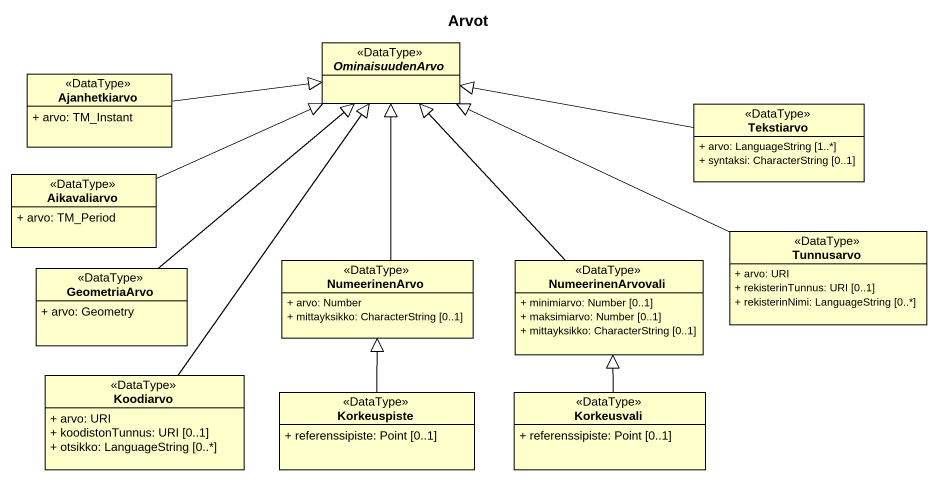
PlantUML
@startuml
title Arvot
hide circle
hide empty members
skinparam classAttributeIconSize 0
abstract class OminaisuudenArvo <<DataType>>
class Ajanhetkiarvo <<DataType>> {
  + arvo: TM_Instant
}
class Tekstiarvo <<DataType>> {
  + arvo: LanguageString [1..*]
  + syntaksi: CharacterString [0..1]
}
class Aikavaliarvo <<DataType>> {
  + arvo: TM_Period
}
class NumeerinenArvo <<DataType>> {
  + arvo: Number
  + mittayksikko: CharacterString [0..1]
}
class NumeerinenArvovali <<DataType>> {
  + minimiarvo: Number [0..1]
  + maksimiarvo: Number [0..1]
  + mittayksikko: CharacterString [0..1]
}
class Tunnusarvo <<DataType>> {
  + arvo: URI
  + rekisterinTunnus: URI [0..1]
  + rekisterinNimi: LanguageString [0..*]
}
class GeometriaArvo <<DataType>> {
  + arvo: Geometry
}
class Koodiarvo <<DataType>> {
  + arvo: URI
  + koodistonTunnus: URI [0..1]
  + otsikko: LanguageString [0..*]
}
class Korkeuspiste <<DataType>> {
  + referenssipiste: Point [0..1]
}
class Korkeusvali <<DataType>> {
  + referenssipiste: Point [0..1]
}
Ajanhetkiarvo -right-|> OminaisuudenArvo
Tekstiarvo -left-|> OminaisuudenArvo
Aikavaliarvo -right-|> OminaisuudenArvo
NumeerinenArvo -up-|> OminaisuudenArvo
NumeerinenArvovali -up-|> OminaisuudenArvo
Tunnusarvo -left-|> OminaisuudenArvo
GeometriaArvo -up-|> OminaisuudenArvo
Koodiarvo -up-|> OminaisuudenArvo
Korkeuspiste -up-|> NumeerinenArvo
Korkeusvali -up-|> NumeerinenArvovali
@enduml
